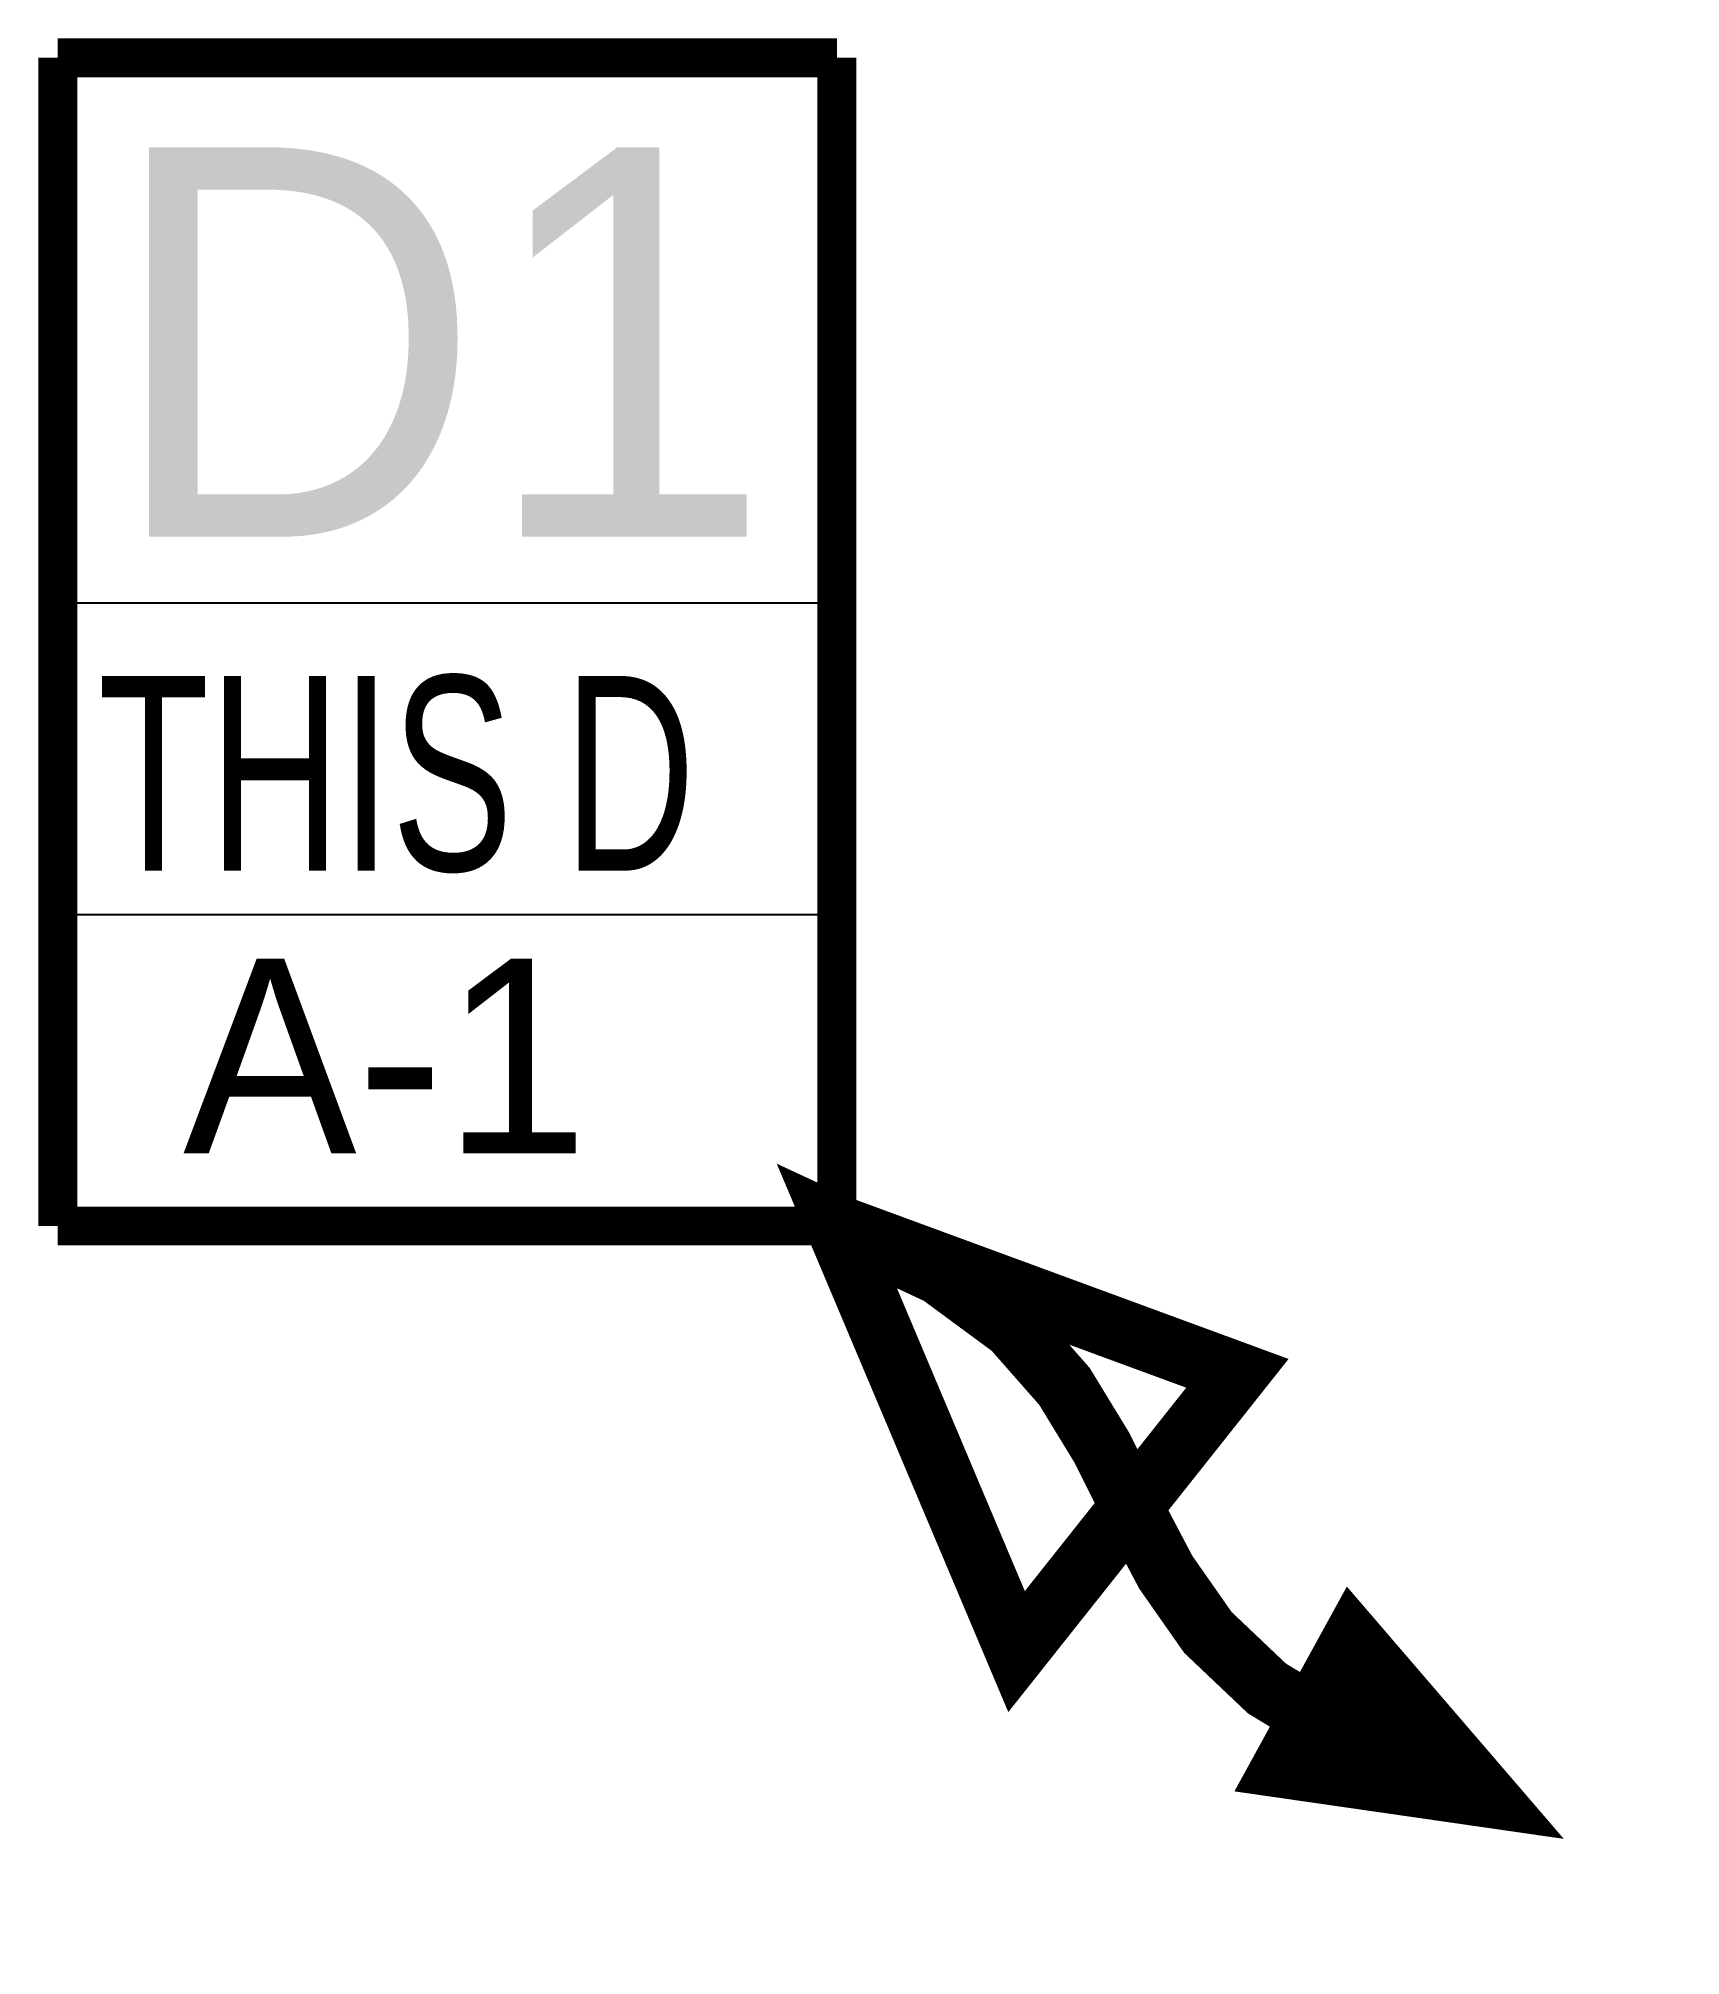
# Model space of a CAD drawing. Extents: x 282687.2 to 282708.2, y 80784.9 to 80809.5.
import ezdxf
from ezdxf.enums import TextEntityAlignment as Align

# ---------------------------------------------------------------- set-up
doc = ezdxf.new("R2010")
doc.units = 0
doc.header["$LTSCALE"] = 5000
doc.layers.get('0').update_dxf_attribs({"linetype": 'CONTINUOUS'})
doc.styles.get("Standard").update_dxf_attribs({"font": 'txt', "height": 0.2})

msp = doc.modelspace()

# ---------------------------------------------------------------- linework, layer by layer
at = {"color": 0}
for p, q in [((282687.411, 80802.265), (282697.411, 80802.265)), ((282687.411, 80798.265), (282697.411, 80798.265))]:
    msp.add_line(p, q, dxfattribs=at)
for points, const_width in [([(282687.411, 80809.265), (282697.411, 80809.265)], 0.5), ([(282687.411, 80794.265), (282687.411, 80809.265)], 0.5), ([(282697.411, 80794.265), (282697.411, 80809.265)], 0.5), ([(282705.499, 80787.119), (282705.499, 80787.119), (282704.007, 80787.677), (282702.932, 80788.326), (282702.174, 80789.046), (282701.635, 80789.816), (282701.215, 80790.613), (282700.814, 80791.416), (282700.333, 80792.205), (282699.672, 80792.957), (282698.731, 80793.651), (282697.411, 80794.265), (282699.718, 80788.8), (282702.553, 80792.373), (282697.411, 80794.265)], 0.8), ([(282687.411, 80794.265), (282697.411, 80794.265)], 0.5)]:
    msp.add_lwpolyline(points, dxfattribs=dict(at, const_width=const_width))
msp.add_lwpolyline([(282703.236, 80788.32, 3, 0, 0), (282706.743, 80786.395, 0, 0, 0)], format="xyseb", dxfattribs=at)

# ---------------------------------------------------------------- texts
msp.add_text('D1', height=5, dxfattribs=at).set_placement((282692.307, 80805.616), align=Align.MIDDLE_CENTER)
at = {"color": 0, "width": 0.7}
msp.add_text('THIS D', height=2.5, dxfattribs=at).set_placement((282687.924, 80798.828))
at = {"color": 0}
msp.add_text('A-1', height=2.5, dxfattribs=at).set_placement((282689.018, 80795.196))

doc.saveas('drawing.dxf')
